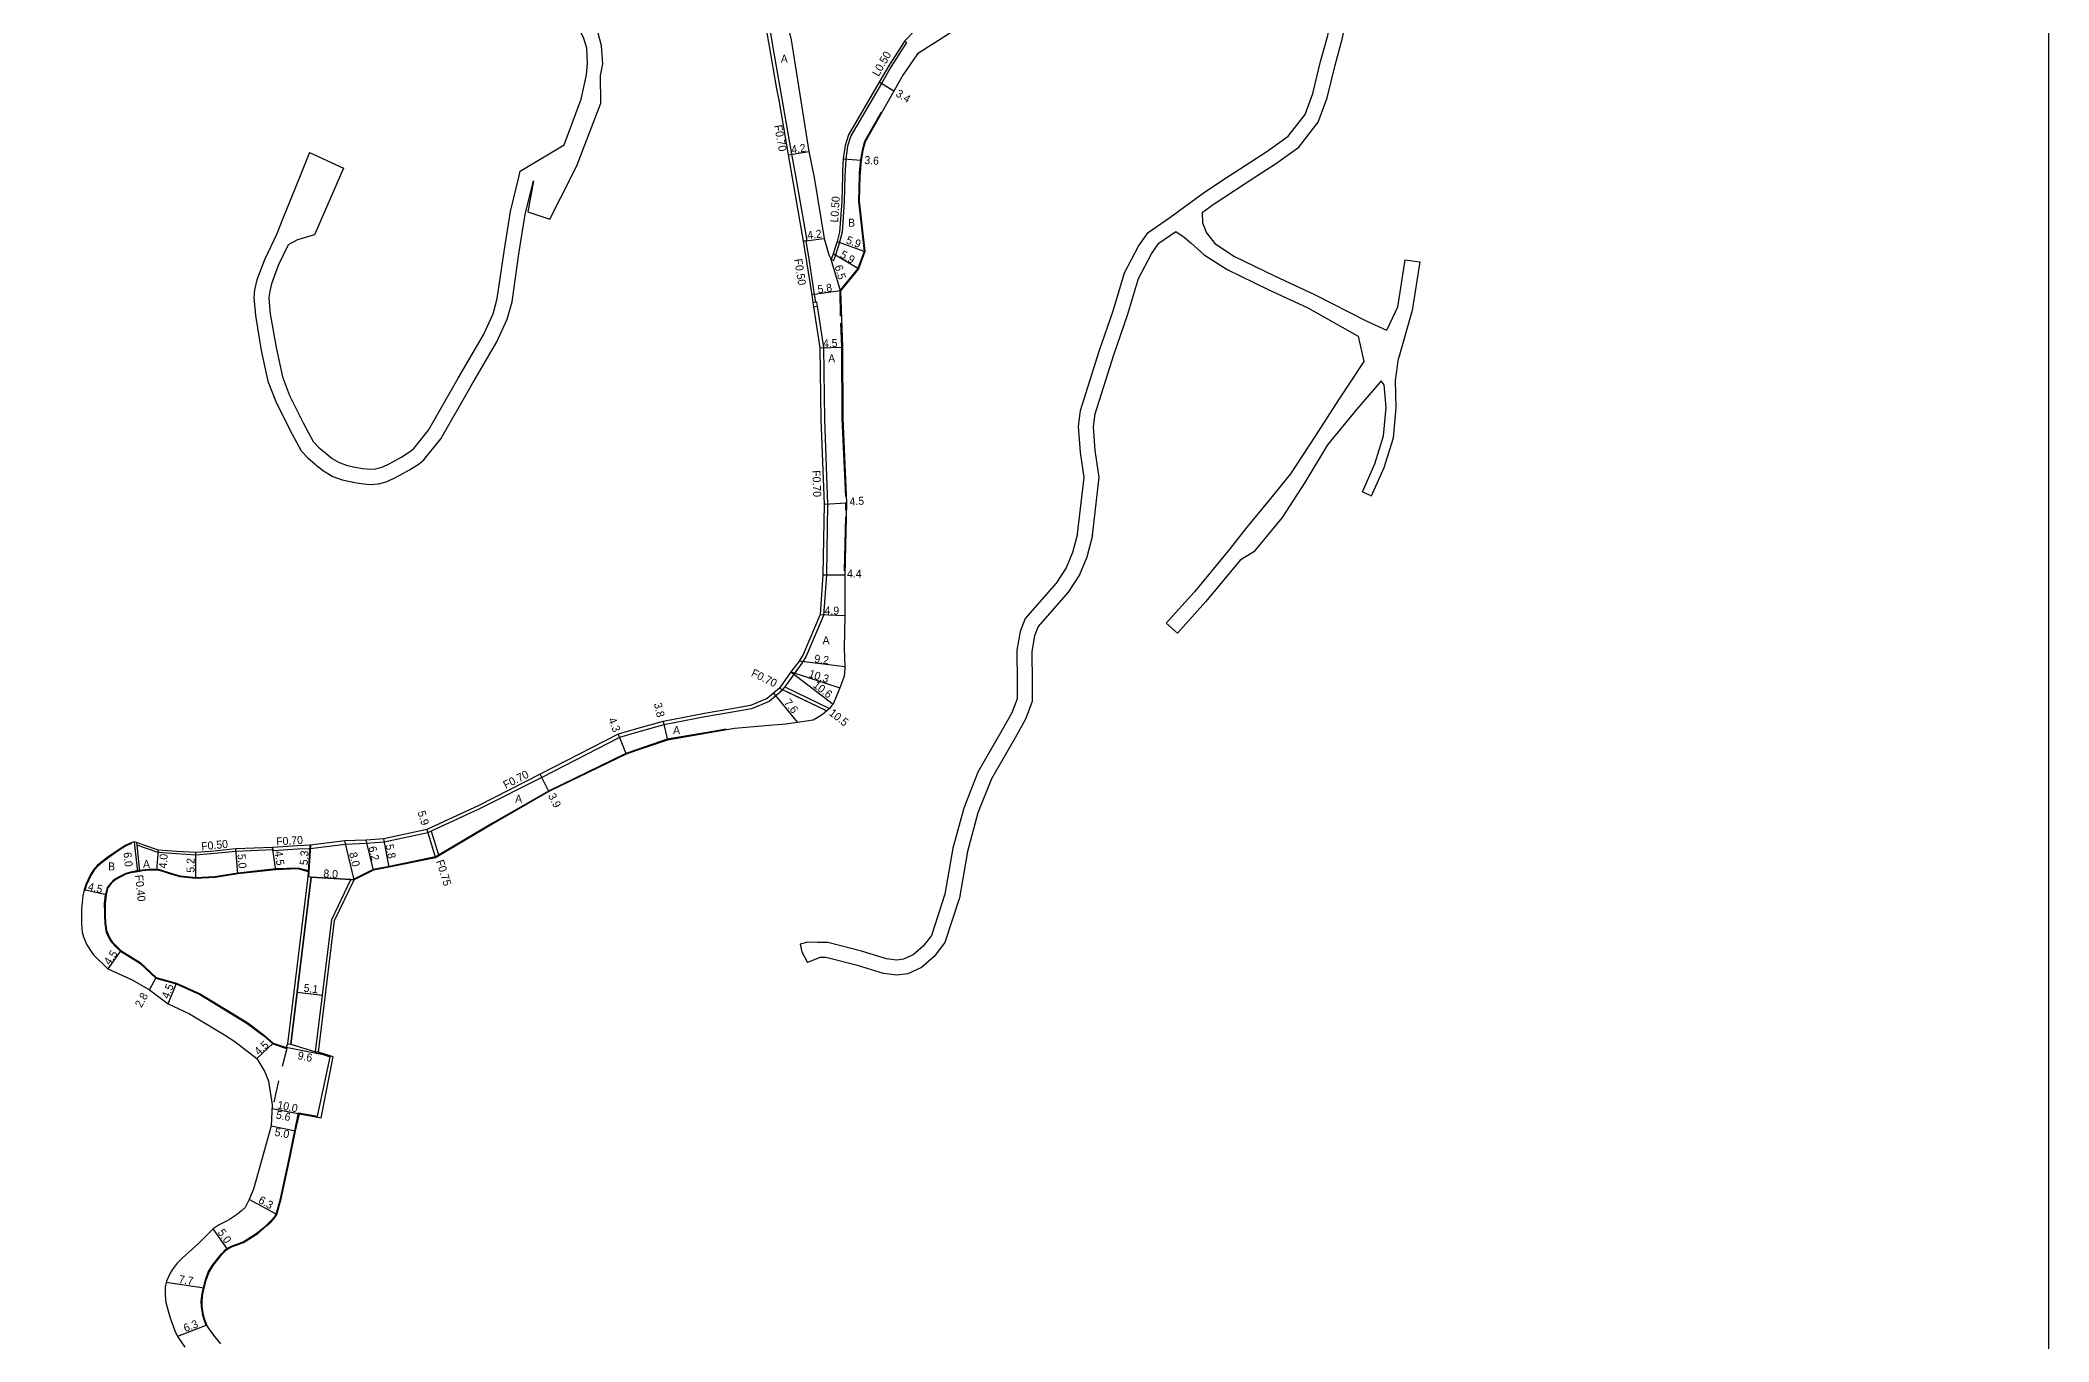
# Model space of a CAD drawing. Header units: metres. Extents: x -19200 to -16000, y -96000 to -93000.
# Drawn here: x -18801.6 to -18400, y -95279.8 to -95019.5 of the extents above; entities that cross this region are included whole.
import ezdxf

# ---------------------------------------------------------------- set-up
doc = ezdxf.new("R2010")
doc.units = ezdxf.units.M
doc.header["$LTSCALE"] = 2.5
for name, color, linetype in [('側溝・桝', 7, 'Continuous'), ('図郭', 7, 'Continuous'), ('幅員', 7, 'Continuous'), ('歩道・分離帯・安全施設', 7, 'Continuous'), ('舗装', 7, 'Continuous'), ('道路', 7, 'Continuous')]:
    doc.layers.add(name, color=color, linetype=linetype)
doc.styles.get("Standard").update_dxf_attribs({"font": ''})
doc.styles.get('Standard').set_extended_font_data('@MS PGothic')

msp = doc.modelspace()

# ---------------------------------------------------------------- linework, layer by layer
at = {"layer": '側溝・桝', "flags": 128}
for points in [[(-18657.44, -95009.29), (-18655.96, -95016.14), (-18655.18, -95020.6), (-18651.38, -95042.32), (-18650.61, -95046.69), (-18648.35, -95059.63)], [(-18628.39, -95020.02), (-18631.48, -95024.8), (-18633.41, -95028.19), (-18639.53, -95038.64), (-18640.22, -95040.75), (-18640.57, -95043.36), (-18640.69, -95045.6), (-18640.72, -95046.69)], [(-18628.75, -95019.67), (-18628.39, -95020.02)], [(-18640.72, -95046.69), (-18640.87, -95051.85), (-18641.29, -95057.93), (-18641.78, -95059.9), (-18642.64, -95062.5), (-18643, -95063.57)], [(-18648.35, -95059.63), (-18648.54, -95059.66), (-18649.04, -95059.72)], [(-18648.54, -95059.66), (-18647.89, -95063.75), (-18646.85, -95070.37), (-18646.61, -95071.96)], [(-18643.45, -95063.4), (-18643, -95063.57)], [(-18646.3, -95072.72), (-18645.04, -95081.01), (-18644.81, -95095.39), (-18644.18, -95112.29), (-18644.42, -95126.47), (-18644.98, -95134.58), (-18648.45, -95142.72), (-18649.33, -95144.1), (-18652.76, -95148.83), (-18653.18, -95149.4), (-18653.3, -95149.57), (-18655.88, -95151.77), (-18659.39, -95153.27), (-18663.21, -95153.9), (-18668.65, -95154.83), (-18676.93, -95156.46), (-18682.41, -95158)], [(-18653.18, -95149.4), (-18644.37, -95153.67)], [(-18652.76, -95148.83), (-18643.83, -95153.16)], [(-18682.41, -95158), (-18685.82, -95158.95), (-18701.36, -95166.94), (-18713.78, -95173.24), (-18723.44, -95177.73), (-18724.13, -95178.04), (-18732.84, -95179.9), (-18736.42, -95180.19), (-18740.68, -95180.35), (-18747.64, -95181.21)], [(-18724.13, -95178.04), (-18722.56, -95183)], [(-18723.44, -95177.73), (-18721.89, -95182.61)], [(-18782.81, -95179.84), (-18782.2, -95185.81)], [(-18782.39, -95179.98), (-18782.34, -95180.47), (-18781.8, -95185.75)], [(-18755.07, -95181.44), (-18755.11, -95181.45), (-18762.5, -95181.76), (-18767.52, -95182.26), (-18770.5, -95182.49), (-18774.39, -95182.25), (-18778.03, -95181.99), (-18782.34, -95180.47)], [(-18755.04, -95181.64), (-18755.07, -95181.44), (-18755.15, -95180.95)], [(-18747.64, -95181.21), (-18750.14, -95181.32), (-18755.04, -95181.64)]]:
    msp.add_lwpolyline(points, dxfattribs=at)
msp.add_lwpolyline([(-18646.99, -95072.83), (-18646.3, -95072.72), (-18646.2, -95072.71), (-18646.32, -95071.92), (-18646.61, -95071.96), (-18647.11, -95072.04)], close=True, dxfattribs=at)
at = {"layer": '図郭'}
msp.add_lwpolyline([(-19200, -95400), (-18400, -95400), (-18400, -94800), (-19200, -94800)], close=True, dxfattribs=at)
at = {"layer": '幅員', "flags": 128}
for points in [[(-18630.95, -95029.72), (-18633.85, -95027.94)], [(-18652.07, -95042.44), (-18647.91, -95041.83)], [(-18641.07, -95043.28), (-18637.48, -95043.52)], [(-18649.04, -95059.72), (-18644.87, -95059.19)], [(-18637.98, -95065.24), (-18643.07, -95062.25)], [(-18641.61, -95069.63), (-18643.45, -95063.4)], [(-18641.61, -95069.63), (-18647.35, -95070.45)], [(-18645.74, -95081.07), (-18641.24, -95080.95)], [(-18644.88, -95112.29), (-18640.39, -95112.02)], [(-18645.12, -95126.44), (-18640.72, -95126.45)], [(-18645.67, -95134.41), (-18640.77, -95134.55)], [(-18651.52, -95145.84), (-18643.1, -95152.28)], [(-18651.52, -95145.84), (-18641.73, -95149.04)], [(-18640.77, -95144.82), (-18649.9, -95143.7)], [(-18654.98, -95150.08), (-18650.2, -95155.99)], [(-18653.82, -95149.09), (-18644.37, -95153.67)], [(-18686.09, -95158.3), (-18684.48, -95162.29)], [(-18677.09, -95155.78), (-18676.22, -95159.48)], [(-18699.92, -95169.8), (-18701.68, -95166.32)], [(-18738.87, -95187.43), (-18740.74, -95179.65)], [(-18735.01, -95185.51), (-18736.48, -95179.49)], [(-18731.84, -95184.9), (-18732.94, -95179.2)], [(-18724.34, -95177.37), (-18722.56, -95183)], [(-18782.81, -95179.84), (-18782.2, -95185.81)], [(-18778.3, -95185.48), (-18778, -95181.49)], [(-18770.51, -95187.19), (-18770.49, -95181.99)], [(-18762.11, -95186.24), (-18762.53, -95181.26)], [(-18754.49, -95185.4), (-18755.15, -95180.95)], [(-18748, -95185.8), (-18747.64, -95180.51)], [(-18747.45, -95186.88), (-18739.47, -95187.39)], [(-18788.47, -95190.45), (-18792.86, -95189.43)], [(-18785.49, -95201.57), (-18788.09, -95205.24)], [(-18779.77, -95209.42), (-18778.41, -95206.96)], [(-18776.05, -95212.23), (-18774.37, -95208.06)], [(-18750.27, -95209.89), (-18745.2, -95210.52)], [(-18755.02, -95220.1), (-18758.33, -95223.14)], [(-18743.04, -95222.85), (-18752.45, -95220.96)], [(-18755.28, -95233.14), (-18745.46, -95235.01)], [(-18755.28, -95233.14), (-18749.78, -95234.19)], [(-18755.47, -95236.65), (-18750.56, -95237.6)], [(-18754.29, -95254.36), (-18759.82, -95251.33)], [(-18764.2, -95261.27), (-18767.07, -95257.18)], [(-18768.84, -95269.05), (-18776.46, -95267.94)], [(-18768.28, -95276.47), (-18774.15, -95278.76)]]:
    msp.add_lwpolyline(points, dxfattribs=at)
at = {"layer": '幅員'}
msp.add_lwpolyline([(-18642.28, -95059.78), (-18636.75, -95061.82)], dxfattribs=at)
at = {"layer": '歩道・分離帯・安全施設', "flags": 128}
for points in [[(-18633.51, -95033.95), (-18636.84, -95039.83), (-18637.27, -95041.58), (-18637.63, -95043.49), (-18637.85, -95046.03), (-18637.87, -95046.69)], [(-18637.87, -95046.69), (-18638, -95051.74), (-18636.9, -95061.81), (-18638.13, -95065.17), (-18641.76, -95069.58)], [(-18641.76, -95069.58), (-18641.69, -95074.73)], [(-18641.62, -95076.12), (-18641.39, -95080.95), (-18641.31, -95095.2), (-18640.59, -95110.81)], [(-18640.6, -95114.86), (-18640.85, -95125.68)], [(-18640.56, -95113.53), (-18640.54, -95112)], [(-18664.49, -95157.32), (-18668.25, -95157.96), (-18676.25, -95159.33), (-18682.41, -95161.43)], [(-18682.41, -95161.43), (-18684.54, -95162.15), (-18699.99, -95169.67), (-18711.19, -95176.09), (-18721.97, -95182.48), (-18722.61, -95182.86), (-18731.87, -95184.75), (-18735.06, -95185.37), (-18738.93, -95187.29)], [(-18783.35, -95180.2), (-18783.7, -95180.33), (-18784.56, -95180.73), (-18785.44, -95181.26), (-18786.72, -95182.12), (-18787.92, -95182.96), (-18789.22, -95183.96), (-18790.06, -95184.6), (-18790.84, -95185.49), (-18791.43, -95186.45), (-18792.36, -95188.44), (-18792.71, -95189.47), (-18792.76, -95189.71)], [(-18747.92, -95186.85), (-18747.49, -95180.52)], [(-18747.99, -95185.65), (-18750.11, -95185.07), (-18754.5, -95185.25), (-18762.13, -95186.09), (-18766.68, -95186.83), (-18770.51, -95187.04), (-18773.62, -95186.68), (-18775.45, -95186.17), (-18777.28, -95185.57), (-18778.27, -95185.33), (-18779.85, -95185.37), (-18781.18, -95185.51), (-18782.62, -95185.72), (-18783.58, -95185.89), (-18784.54, -95186.19), (-18785.72, -95186.74), (-18786.84, -95187.38), (-18787.53, -95188.07), (-18788.22, -95188.99), (-18788.54, -95190.07), (-18788.62, -95190.43), (-18788.81, -95192.18), (-18788.79, -95193.96), (-18788.77, -95194.6), (-18788.71, -95196.1), (-18788.5, -95197.58), (-18788.41, -95197.92), (-18787.8, -95199.29), (-18787.39, -95199.9), (-18786.43, -95200.89), (-18785.59, -95201.68), (-18781.71, -95204.1), (-18778.49, -95207.09), (-18774.43, -95208.2), (-18769.72, -95210.36), (-18762.49, -95214.74), (-18760.23, -95216.15), (-18756.89, -95218.64), (-18755.09, -95220.23), (-18752.35, -95221.15)], [(-18768.42, -95276.52), (-18768.93, -95275.19), (-18769.1, -95274.51), (-18769.39, -95272.71), (-18769.42, -95271.68), (-18769.22, -95270.08), (-18768.99, -95269.01), (-18768.59, -95267.41), (-18768.05, -95265.91), (-18767.16, -95264.46), (-18766.17, -95263.18), (-18765.38, -95262.19), (-18764.48, -95261.29), (-18764.28, -95261.14), (-18763.22, -95260.6), (-18762.09, -95260.21), (-18761.06, -95259.79), (-18758.23, -95258.02), (-18756.46, -95256.53), (-18755.56, -95255.68), (-18754.74, -95254.77), (-18754.43, -95254.3), (-18753.58, -95251.19), (-18751.79, -95242.85), (-18749.97, -95234), (-18746.2, -95234.71), (-18743.68, -95222.86), (-18746.04, -95222.03)], [(-18753.2, -95224.71), (-18752.27, -95221.11)], [(-18754.88, -95231.91), (-18753.92, -95227.59)]]:
    msp.add_lwpolyline(points, dxfattribs=at)
at = {"layer": '道路', "flags": 128}
for points in [[(-18563.87, -95046.69), (-18556.33, -95041.78), (-18552.09, -95038.72), (-18548.72, -95034.43), (-18547.16, -95030.19), (-18545.61, -95023.82), (-18544.19, -95018.63), (-18543.49, -95014.64), (-18542.65, -95005.36), (-18541.9, -94994.66), (-18541.04, -94985.95), (-18539.88, -94974.22), (-18539.34, -94963.62), (-18539.48, -94960.66)], [(-18558.37, -95046.69), (-18554.63, -95044.26), (-18549.99, -95040.91), (-18546.07, -95035.91), (-18544.28, -95031.06), (-18542.71, -95024.57), (-18541.28, -95019.37), (-18540.35, -95015.37), (-18539.48, -95005.67), (-18538.9, -94994.89), (-18538.04, -94986.12), (-18536.89, -94974.49), (-18536.02, -94963.64), (-18536.2, -94960.11)], [(-18696.87, -95040.47), (-18693.48, -95031.32), (-18692.41, -95026.5), (-18692.18, -95024.11), (-18692.35, -95021.17), (-18692.9, -95019.24), (-18693.93, -95017.1), (-18695.2, -95014.99), (-18697.27, -95012.25), (-18699.79, -95009.23), (-18701.69, -95006.92), (-18703.84, -95002.93), (-18705.96, -94997.49), (-18707.43, -94993.8), (-18707.53, -94991.03), (-18706.79, -94987.02), (-18706.08, -94984.8), (-18704.59, -94982.01), (-18701.8, -94978.66), (-18697.28, -94973.28), (-18693.6, -94970.19), (-18690.66, -94969.01)], [(-18695.36, -95046.69), (-18694.24, -95044.49), (-18689.53, -95032.15), (-18689.59, -95026.59), (-18689.16, -95024.3), (-18689.37, -95020.66), (-18690.08, -95018.17), (-18691.29, -95015.67), (-18692.71, -95013.31), (-18694.92, -95010.38), (-18697.48, -95007.31), (-18699.19, -95005.24), (-18701.11, -95001.67), (-18703.17, -94996.39), (-18704.45, -94993.18), (-18704.52, -94991.25), (-18703.87, -94987.76), (-18703.3, -94985.97), (-18702.09, -94983.69), (-18699.59, -94980.7), (-18695.31, -94976.49), (-18692.81, -94976.21)], [(-18589.07, -94986.48), (-18593.77, -94991.17), (-18598.13, -94995.33), (-18602.25, -94999.16), (-18609, -95000.5), (-18609.52, -95001.1), (-18610.66, -95002.39), (-18614.34, -95010.79), (-18616.37, -95015.29), (-18619.8, -95018.21), (-18626.21, -95022.28), (-18629.13, -95026.56), (-18630.95, -95029.72), (-18636.7, -95039.89), (-18637.13, -95041.62), (-18637.48, -95043.52), (-18637.7, -95046.04), (-18637.72, -95046.69)], [(-18658.13, -95009.47), (-18656.65, -95016.27), (-18655.87, -95020.72), (-18654.38, -95029.24)], [(-18622.17, -95014.99), (-18626.82, -95017.66), (-18628.75, -95019.67)], [(-18628.75, -95019.67), (-18631.9, -95024.54), (-18633.85, -95027.94), (-18639.99, -95038.45), (-18640.7, -95040.59), (-18641.07, -95043.28), (-18641.19, -95045.58), (-18641.22, -95046.69)], [(-18654.38, -95029.24), (-18653.97, -95031.56)], [(-18653.97, -95031.56), (-18652.07, -95042.44), (-18651.32, -95046.69), (-18649.04, -95059.72), (-18648.39, -95063.83), (-18647.35, -95070.45), (-18647.11, -95072.04), (-18646.99, -95072.83), (-18645.74, -95081.07), (-18645.51, -95095.4), (-18644.88, -95112.29), (-18645.12, -95126.44), (-18645.67, -95134.41), (-18649.06, -95142.38), (-18649.9, -95143.7), (-18651.52, -95145.84), (-18653.82, -95149.09), (-18656.26, -95151.17), (-18659.58, -95152.59), (-18663.33, -95153.21), (-18668.77, -95154.14), (-18677.09, -95155.78), (-18682.41, -95157.27)], [(-18747.76, -95041.97), (-18749.67, -95046.69)], [(-18747.76, -95041.97), (-18740.98, -95045.14)], [(-18705.87, -95046.69), (-18705.64, -95045.75), (-18696.87, -95040.47)], [(-18749.67, -95046.69), (-18753.23, -95055.52), (-18754.32, -95058.29), (-18756.8, -95063.43), (-18758.3, -95067.46), (-18758.75, -95069.44), (-18758.92, -95070.97), (-18758.59, -95074.62), (-18757.43, -95081.59), (-18756.09, -95087.73), (-18754.54, -95091.79), (-18751.74, -95097.47), (-18749.42, -95101.66), (-18748.13, -95103.05), (-18746.68, -95104.29), (-18746.42, -95104.49), (-18744.98, -95105.62), (-18743.44, -95106.6), (-18743.13, -95106.76), (-18741.28, -95107.44), (-18739.35, -95107.88), (-18739.15, -95107.91), (-18737.44, -95108.2), (-18735.71, -95108.36), (-18734.01, -95108.27), (-18732.47, -95107.85), (-18731, -95107.2), (-18729.75, -95106.55), (-18727.77, -95105.47), (-18725.88, -95104.23), (-18724.9, -95103.43), (-18721.52, -95099.23), (-18715.49, -95088.63), (-18710.35, -95079.88), (-18708.26, -95075.32), (-18707.29, -95071.84), (-18705.9, -95062.26), (-18704.63, -95054.4), (-18703.02, -95047.65), (-18704.13, -95053.84)], [(-18741.65, -95046.69), (-18746.77, -95058.48), (-18750.19, -95059.48), (-18752.04, -95060.47), (-18754.04, -95064.61), (-18755.4, -95068.25), (-18755.79, -95070.04), (-18755.9, -95071.1), (-18755.62, -95074.24), (-18754.48, -95081.02), (-18753.21, -95086.87), (-18751.79, -95090.59), (-18749.08, -95096.08), (-18747.02, -95099.79), (-18745.83, -95101.05), (-18744.53, -95102.15), (-18743.22, -95103.17), (-18741.83, -95104.01), (-18740.16, -95104.61), (-18738.62, -95104.94), (-18737.09, -95105.19), (-18735.54, -95105.31), (-18734.49, -95105.23), (-18733.13, -95104.84), (-18731.84, -95104.24), (-18731.14, -95103.88), (-18729.29, -95102.87), (-18727.56, -95101.69), (-18726.93, -95101.17), (-18724.01, -95097.53), (-18718.08, -95087.12), (-18713.01, -95078.49), (-18711.09, -95074.29), (-18710.23, -95071.22), (-18708.87, -95061.8), (-18707.58, -95053.81), (-18705.87, -95046.69)], [(-18740.98, -95045.14), (-18741.65, -95046.69)], [(-18699.74, -95055.33), (-18695.36, -95046.69)], [(-18641.22, -95046.69), (-18641.37, -95051.82), (-18641.79, -95057.9), (-18642.28, -95059.78), (-18643.07, -95062.25), (-18643.45, -95063.4)], [(-18594.23, -95118.22), (-18592.91, -95106.98), (-18593.65, -95101.92), (-18594.03, -95096.79), (-18593.6, -95093.58), (-18589.79, -95081.53), (-18587.08, -95073.63), (-18584.8, -95066.07), (-18582.01, -95060.72), (-18580.09, -95057.98), (-18575.76, -95054.99), (-18568.81, -95049.91), (-18563.87, -95046.69)], [(-18569.28, -95053.97), (-18567.1, -95052.38), (-18558.37, -95046.69)], [(-18704.13, -95053.84), (-18699.74, -95055.33)], [(-18569.28, -95053.97), (-18569.21, -95056.09), (-18568.43, -95058.09), (-18566.79, -95060.23), (-18562.8, -95062.8), (-18554.83, -95066.66), (-18546.85, -95070.38), (-18536.38, -95075.74), (-18532.43, -95077.5)], [(-18591.25, -95118.57), (-18589.89, -95106.94), (-18590.67, -95101.59), (-18591.02, -95096.88), (-18590.66, -95094.24), (-18586.94, -95082.47), (-18584.23, -95074.55), (-18582.01, -95067.21), (-18579.44, -95062.28), (-18577.94, -95060.15), (-18574.55, -95057.8)], [(-18574.55, -95057.8), (-18572.86, -95058.91), (-18571.56, -95060.04), (-18568.86, -95062.46), (-18564.28, -95065.42), (-18556.11, -95069.37), (-18548.17, -95073.08), (-18538.09, -95078.74), (-18536.95, -95083.78)], [(-18528.76, -95063.43), (-18530.24, -95072.95), (-18532.39, -95077.44), (-18532.43, -95077.5)], [(-18525.79, -95063.89), (-18527.3, -95073.59), (-18530.04, -95083.2)], [(-18528.76, -95063.43), (-18525.79, -95063.89)], [(-18641.61, -95069.63), (-18641.24, -95080.95), (-18641.16, -95095.2), (-18640.39, -95112.02), (-18640.72, -95126.45), (-18640.77, -95134.55), (-18640.85, -95141.08), (-18640.77, -95144.82), (-18640.83, -95146.21), (-18640.95, -95146.93), (-18641.73, -95149.04), (-18643.1, -95152.28), (-18643.41, -95152.67), (-18643.83, -95153.16), (-18643.88, -95153.21), (-18644.37, -95153.67), (-18645.22, -95154.38), (-18646.25, -95155.07), (-18647.08, -95155.53), (-18650.2, -95155.99), (-18652.55, -95156.31), (-18655.9, -95156.55), (-18662.81, -95157.18), (-18668.23, -95158.11), (-18676.22, -95159.48), (-18682.41, -95161.58)], [(-18535.41, -95110.66), (-18532.91, -95104.96), (-18531.05, -95099.04), (-18530.47, -95093.04), (-18530.61, -95087.62), (-18530.04, -95083.2)], [(-18536.95, -95083.78), (-18536.97, -95083.8), (-18542.02, -95091.46), (-18546.67, -95098.74), (-18551.6, -95106.26), (-18555.88, -95111.55), (-18560.63, -95117.25), (-18563.68, -95121.2), (-18570.81, -95129.82), (-18576.48, -95136.12)], [(-18533.51, -95087.64), (-18533.8, -95088), (-18538.44, -95093.42), (-18544.21, -95100.48), (-18548.78, -95107.97), (-18553.28, -95114.95), (-18558.98, -95121.87), (-18561.69, -95123.51), (-18568.54, -95131.78), (-18574.25, -95138.12)], [(-18537.24, -95109.86), (-18534.78, -95104.26), (-18533.02, -95098.64), (-18532.47, -95092.97), (-18532.88, -95088.44), (-18533.51, -95087.64)], [(-18537.24, -95109.86), (-18535.41, -95110.66)], [(-18594.23, -95118.22), (-18595.21, -95121.98), (-18596.46, -95125.02), (-18598.47, -95128.1), (-18604.66, -95135.17), (-18605.71, -95137.8), (-18606.35, -95141.53), (-18606.29, -95147.96), (-18606.3, -95151.21), (-18607.36, -95154.05), (-18609.32, -95157.55), (-18614.12, -95165.91), (-18616.98, -95173.1), (-18619.15, -95181.12), (-18620.74, -95190.32), (-18623.44, -95198.55), (-18625.05, -95200.68), (-18627.07, -95202.42), (-18628.98, -95203.32), (-18630.33, -95203.49), (-18632.4, -95203.22), (-18637.43, -95201.7), (-18644.12, -95199.94), (-18646.24, -95199.94), (-18648.12, -95199.88), (-18649.66, -95200.29), (-18649.36, -95201.84), (-18648.24, -95203.98)], [(-18591.25, -95118.57), (-18592.36, -95122.92), (-18593.79, -95126.42), (-18596.07, -95129.91), (-18602.06, -95136.76), (-18602.81, -95138.62), (-18603.35, -95141.77), (-18603.29, -95147.95), (-18603.3, -95151.76), (-18604.63, -95155.31), (-18606.7, -95159.02), (-18611.41, -95167.22), (-18614.13, -95174.04), (-18616.21, -95181.77), (-18617.83, -95191.05), (-18620.74, -95199.96), (-18622.85, -95202.74), (-18625.42, -95204.96), (-18628.12, -95206.24), (-18630.33, -95206.52), (-18633.04, -95206.16), (-18638.24, -95204.59), (-18644.51, -95202.94), (-18645.72, -95202.94)], [(-18576.48, -95136.12), (-18574.25, -95138.12)], [(-18682.41, -95157.27), (-18686.09, -95158.3), (-18701.68, -95166.32), (-18714.08, -95172.61), (-18724.34, -95177.37), (-18732.94, -95179.2), (-18736.48, -95179.49), (-18740.74, -95179.65), (-18747.64, -95180.51)], [(-18682.41, -95161.58), (-18684.48, -95162.29), (-18699.92, -95169.8), (-18711.11, -95176.22), (-18721.89, -95182.61), (-18722.56, -95183), (-18731.84, -95184.9), (-18735.01, -95185.51), (-18738.87, -95187.43), (-18739.51, -95187.39)], [(-18747.64, -95180.51), (-18750.17, -95180.62), (-18755.15, -95180.95), (-18762.53, -95181.26), (-18767.57, -95181.76), (-18770.49, -95181.99), (-18774.35, -95181.76), (-18778, -95181.49), (-18780.94, -95180.47), (-18782.39, -95179.98), (-18782.81, -95179.84), (-18783.76, -95180.19), (-18784.63, -95180.59), (-18785.52, -95181.14), (-18786.81, -95182), (-18788.01, -95182.84), (-18789.31, -95183.84), (-18790.16, -95184.49), (-18790.96, -95185.41), (-18791.56, -95186.38), (-18792.5, -95188.38), (-18792.86, -95189.43), (-18793.1, -95190.65), (-18793.37, -95193.31), (-18793.4, -95194.68), (-18793.37, -95196.3), (-18793.21, -95197.9), (-18792.99, -95198.8), (-18792.28, -95200.45), (-18791.31, -95201.98), (-18790.98, -95202.42), (-18788.09, -95205.24), (-18783.27, -95207.44), (-18779.77, -95209.42), (-18776.05, -95212.23), (-18771.77, -95214.21), (-18764.76, -95218.45), (-18762.68, -95219.74), (-18758.33, -95223.14), (-18756.69, -95225.83), (-18755.99, -95227.68), (-18755.24, -95232.39)], [(-18747.45, -95186.88), (-18748.05, -95186.84), (-18748, -95185.8), (-18750.12, -95185.22), (-18754.49, -95185.4), (-18762.11, -95186.24), (-18766.67, -95186.98), (-18770.51, -95187.19), (-18773.65, -95186.83), (-18775.49, -95186.31), (-18777.32, -95185.72), (-18778.3, -95185.48), (-18779.86, -95185.52), (-18781.17, -95185.66), (-18781.8, -95185.75), (-18782.2, -95185.81), (-18782.59, -95185.87), (-18783.54, -95186.03), (-18784.48, -95186.33), (-18785.64, -95186.87), (-18786.74, -95187.49), (-18787.41, -95188.16), (-18788.08, -95189.05), (-18788.4, -95190.11), (-18788.47, -95190.45), (-18788.66, -95192.19), (-18788.64, -95193.95), (-18788.62, -95194.59), (-18788.56, -95196.08), (-18788.35, -95197.55), (-18788.27, -95197.87), (-18787.67, -95199.21), (-18787.27, -95199.8), (-18786.33, -95200.78), (-18785.49, -95201.57), (-18781.62, -95203.98), (-18778.41, -95206.96), (-18774.37, -95208.06), (-18769.66, -95210.22), (-18762.41, -95214.62), (-18760.14, -95216.02), (-18756.8, -95218.53), (-18755.02, -95220.1), (-18752.45, -95220.96), (-18752.13, -95220.19), (-18751.53, -95220.26)], [(-18752.13, -95220.19), (-18748.05, -95186.84)], [(-18747.45, -95186.88), (-18751.53, -95220.26)], [(-18751.53, -95220.26), (-18747.45, -95186.88)], [(-18747.45, -95186.88), (-18748.05, -95186.84)], [(-18746.58, -95221.8), (-18743.35, -95195.37), (-18739.51, -95187.39)], [(-18746.58, -95221.8), (-18743.35, -95195.37), (-18739.51, -95187.39)], [(-18745.99, -95221.87), (-18742.77, -95195.54), (-18738.87, -95187.43)], [(-18739.51, -95187.39), (-18738.87, -95187.43)], [(-18645.72, -95202.94), (-18648.24, -95203.98)], [(-18752.13, -95220.19), (-18751.53, -95220.26)], [(-18746.58, -95221.8), (-18745.99, -95221.87)], [(-18755.24, -95232.39), (-18755.47, -95236.65), (-18756.78, -95241.4), (-18758.97, -95249.28), (-18759.82, -95251.33), (-18760.67, -95252.94), (-18761.29, -95253.56), (-18762.2, -95254.28), (-18763.76, -95255.37), (-18764.49, -95255.77), (-18765.82, -95256.42), (-18767.07, -95257.18), (-18769.97, -95260.14), (-18773.26, -95263.11), (-18774.24, -95264.11), (-18775.27, -95265.41), (-18775.73, -95266.18), (-18776.38, -95267.67), (-18776.46, -95267.94), (-18776.64, -95268.89), (-18776.66, -95270.41), (-18776.66, -95270.48), (-18776.49, -95271.92), (-18775.72, -95274.79), (-18774.7, -95277.58), (-18774.15, -95278.76), (-18772.73, -95280.85)]]:
    msp.add_lwpolyline(points, dxfattribs=at)
at = {"layer": '道路'}
for points in [[(-18643.89, -94988.45), (-18649.69, -94998.75), (-18652.26, -95003.48), (-18652.92, -95005.92), (-18652.4, -95015.64), (-18651.5, -95019.5), (-18647.91, -95041.83), (-18646.87, -95047.02), (-18644.87, -95059.19), (-18643.94, -95062.49), (-18643.45, -95063.4)], [(-18637.72, -95046.69), (-18637.85, -95051.74)], [(-18637.85, -95051.74), (-18636.75, -95061.82), (-18637.98, -95065.24)], [(-18637.98, -95065.24), (-18641.61, -95069.63)], [(-18750.56, -95237.6), (-18749.78, -95234.19), (-18745.46, -95235.01), (-18743.04, -95222.85), (-18745.99, -95221.87)], [(-18745.99, -95221.87), (-18746.58, -95221.8)], [(-18765.48, -95280.23), (-18766.7, -95278.77), (-18767.83, -95277.24), (-18768.28, -95276.47), (-18768.78, -95275.15), (-18768.95, -95274.48), (-18769.24, -95272.69), (-18769.27, -95271.69), (-18769.08, -95270.1), (-18768.84, -95269.05), (-18768.45, -95267.45), (-18767.91, -95265.98), (-18767.04, -95264.54), (-18766.06, -95263.27), (-18765.27, -95262.29), (-18764.39, -95261.41), (-18764.2, -95261.27), (-18763.16, -95260.74), (-18762.04, -95260.35), (-18760.99, -95259.92), (-18758.14, -95258.14), (-18756.36, -95256.64), (-18755.45, -95255.79), (-18754.62, -95254.87), (-18754.29, -95254.36), (-18753.43, -95251.22), (-18751.64, -95242.88), (-18750.56, -95237.6)]]:
    msp.add_lwpolyline(points, dxfattribs=at)
at = {"layer": '道路', "flags": 128}
msp.add_lwpolyline([(-18747.45, -95186.88), (-18751.53, -95220.26), (-18746.58, -95221.8), (-18743.35, -95195.37), (-18739.51, -95187.39)], close=True, dxfattribs=at)

# ---------------------------------------------------------------- texts
at = {"layer": '側溝・桝'}
for s, rotation, p in [('L0.50', 60.3024, (-18633.99, -95026.93)), ('F0.70', 280.6697, (-18654.9, -95036.63)), ('L0.50', 86.0959, (-18642.09, -95056.04)), ('F0.50', 278.9731, (-18650.88, -95063.36)), ('F0.70', 272.1567, (-18647.25, -95105.57)), ('F0.70', 334.1297, (-18659.61, -95146.63)), ('F0.70', 26.9032, (-18708.55, -95169.29)), ('F0.50', 5.6777, (-18769.35, -95181.54)), ('F0.70', 3.8037, (-18754.39, -95180.58)), ('F0.75', 287.5899, (-18722.5, -95183.71)), ('F0.40', 275.8536, (-18782.67, -95186.5))]:
    msp.add_text(s, height=1.6, rotation=rotation, dxfattribs=at).set_placement(p)
at = {"layer": '幅員'}
for s, rotation, p in [('3.4', 328.499, (-18630.7, -95030.64)), ('4.2', 8.3875, (-18651.35, -95042.23)), ('3.6', 356.2537, (-18636.87, -95044.29)), ('4.2', 7.2636, (-18648.17, -95059.36)), ('5.9', 339.7502, (-18640.63, -95060.13)), ('5.9', 329.556, (-18641.84, -95062.85)), ('6.5', 286.4506, (-18642.82, -95064.76)), ('5.8', 8.132, (-18646.08, -95070.17)), ('4.5', 1.6039, (-18645.09, -95080.96)), ('4.5', 3.5349, (-18639.76, -95112.58)), ('4.4', 359.785, (-18640.31, -95127.01)), ('4.9', 358.3797, (-18644.82, -95134.34)), ('9.2', 352.974, (-18646.91, -95143.97)), ('10.3', 341.9243, (-18648.11, -95146.85)), ('7.6', 309.0136, (-18653, -95152.06)), ('10.6', 322.6102, (-18647.26, -95148.78)), ('4.3', 291.9073, (-18688.09, -95155.37)), ('3.8', 283.3289, (-18678.94, -95152.23)), ('10.5', 322.61, (-18644.04, -95154.37)), ('3.9', 296.8852, (-18700.13, -95170.62)), ('5.9', 287.5898, (-18726.21, -95173.92)), ('6.0', 275.8536, (-18784.99, -95182)), ('4.0', 85.7119, (-18776.33, -95185.19)), ('5.2', 89.7794, (-18770.76, -95185.99)), ('5.0', 274.8666, (-18762.19, -95182.32)), ('4.5', 278.4035, (-18754.77, -95181.77)), ('5.3', 86.105, (-18748.16, -95184.54)), ('8.0', 283.5591, (-18739.89, -95182.11)), ('6.2', 283.7186, (-18736.03, -95180.92)), ('5.8', 280.9428, (-18732.6, -95180.46)), ('8.0', 356.3251, (-18745.05, -95186.93)), ('4.5', 346.882, (-18792.2, -95189.48)), ('4.5', 54.7518, (-18787.73, -95204.61)), ('2.8', 61.0961, (-18781.4, -95213.12)), ('4.5', 68.0675, (-18775.96, -95211.33)), ('5.1', 352.8746, (-18749.03, -95209.79)), ('4.5', 42.609, (-18757.92, -95222.63)), ('9.6', 348.6052, (-18750.25, -95223.27)), ('10.0', 348.449, (-18754.31, -95233.13)), ('5.6', 348.449, (-18754.59, -95235.11)), ('5.0', 349.0451, (-18754.85, -95238.59)), ('6.3', 331.2516, (-18758.16, -95251.95)), ('5.0', 304.9891, (-18766.24, -95257.92)), ('7.7', 351.7373, (-18774.01, -95268.04)), ('6.3', 21.3727, (-18772.61, -95277.89))]:
    msp.add_text(s, height=1.6, rotation=rotation, dxfattribs=at).set_placement(p)
at = {"layer": '舗装'}
for s, p in [('A', (-18653.55, -95024.06)), ('B', (-18640.09, -95056.84)), ('A', (-18644.07, -95083.98)), ('A', (-18645.19, -95140.32)), ('A', (-18675.08, -95158.29)), ('A', (-18706.67, -95172.02)), ('A', (-18781.08, -95185.07)), ('B', (-18788.07, -95185.55))]:
    msp.add_text(s, height=1.6, dxfattribs=at).set_placement(p)

doc.saveas('drawing.dxf')
